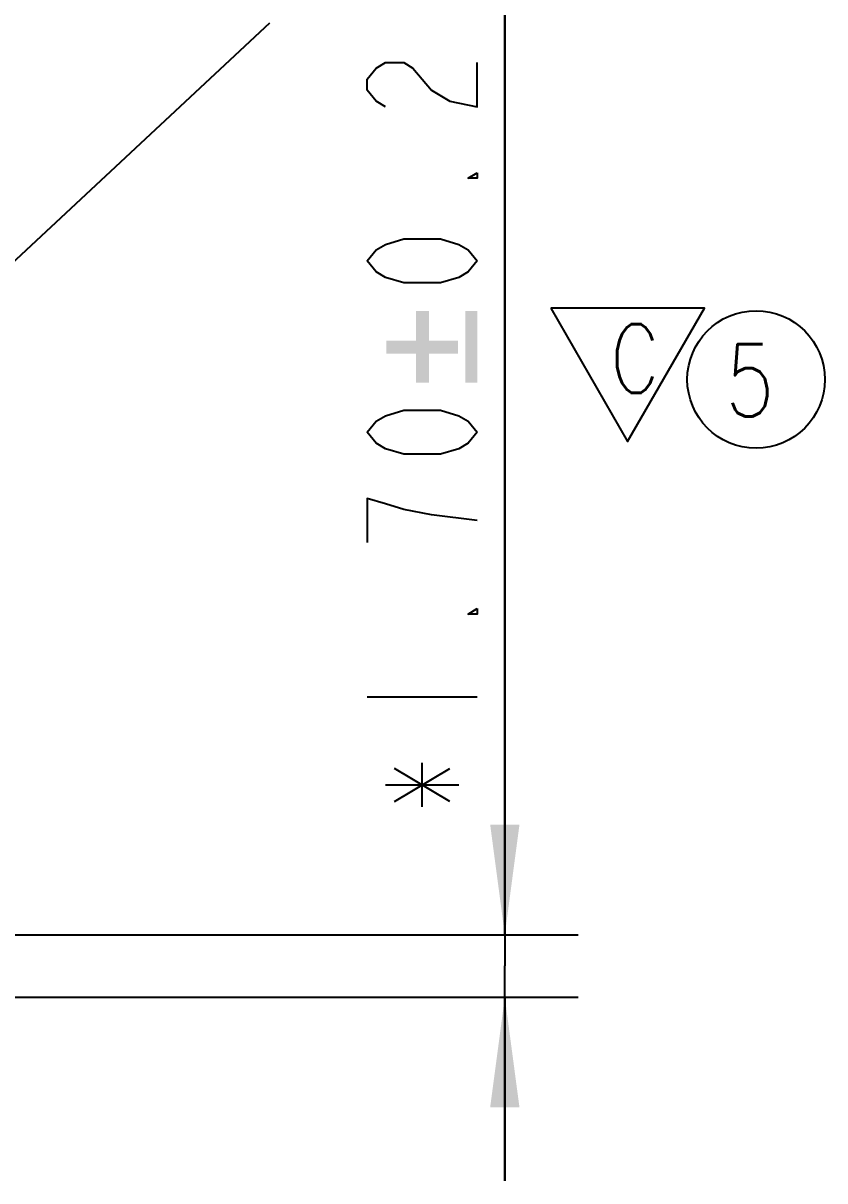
# Model space of a CAD drawing. Header units: millimetres. Extents: x 7 to 507, y -14 to 339.
# Drawn here: x 64.28 to 86.11, y 98.98 to 130.49 of the extents above; entities that cross this region are included whole.
import ezdxf
from ezdxf.enums import TextEntityAlignment as Align

# ---------------------------------------------------------------- set-up
doc = ezdxf.new("R2010")
doc.units = ezdxf.units.MM
doc.header["$LTSCALE"] = 23.1
doc.layers.get('0').update_dxf_attribs({"linetype": 'CONTINUOUS'})
doc.layers.add('備註', color=1, linetype='CONTINUOUS')
doc.layers.add('序號', color=1, linetype='CONTINUOUS')
doc.styles.get("Standard").update_dxf_attribs({"font": 'simplex.shx', "width": 0.8})
doc.dimstyles.new('DIMSTYLE_1', dxfattribs={"dimtxt": 3, "dimasz": 3, "dimexe": 2, "dimexo": 0.35, "dimgap": 0.75, "dimtad": 1, "dimdec": 3, "dimzin": 0, "dimdsep": 46, "dimtxsty": 'Standard', "dimcen": 0.09, "dimadec": 3, "dimazin": 0, "dimtp": 0.001, "dimtm": 0.001, "dimtfac": 1, "dimtdec": 3, "dimtofl": 0, "dimtmove": 0, "dimatfit": 3, "dimfxl": 0, "dimtolj": 1, "dimtzin": 0, "dimarcsym": 0})

# ---------------------------------------------------------------- blocks, each defined once
blk = doc.blocks.new('_FILLED')
at = {"color": 0, "linetype": 'ByBlock'}
blk.add_solid([(0, 0), (-1, 0.133), (-1, -0.133)], dxfattribs=at)
blk = doc.blocks.new('*D1617')
at = {"color": 2}
for p, q in [((77.395, 105.676), (77.395, 132.42)), ((77.395, 132.42), (77.395, 104.826)), ((53.468, 105.676), (76.645, 105.676)), ((76.645, 105.676), (79.395, 105.676)), ((77.395, 98.976), (77.395, 104.826)), ((58.618, 103.976), (76.645, 103.976)), ((76.645, 103.976), (79.395, 103.976)), ((77.395, 103.976), (77.395, 98.976))]:
    blk.add_line(p, q, dxfattribs=at)
at = {"color": 2, "xscale": 3, "yscale": 3, "zscale": 3}
for p, rotation in [((77.395, 105.676), 270), ((77.395, 103.976), 90)]:
    blk.add_blockref('_FILLED', p, dxfattribs=dict(at, rotation=rotation))

msp = doc.modelspace()

# ---------------------------------------------------------------- linework, layer by layer
at = {"color": 7}
msp.add_line((70.9881, 130.4934), (60.3582, 120.5808), dxfattribs=at)
at = {"color": 2}
for p, q in [((73.6453, 112.1558), (76.6453, 112.1558)), ((75.1453, 109.1558), (75.1453, 110.3558)), ((75.8953, 109.3058), (74.3953, 110.2058)), ((74.3953, 109.3058), (75.8953, 110.2058)), ((74.1453, 109.7558), (76.1453, 109.7558))]:
    msp.add_line(p, q, dxfattribs=at)
for points in [[(74.1453, 128.2196), (73.8953, 128.3696), (73.6453, 128.6696), (73.6453, 128.9696), (73.8953, 129.2696), (74.1453, 129.4196), (74.6453, 129.4196), (74.8953, 129.2696), (75.1453, 128.9696), (75.3953, 128.6696), (75.8953, 128.3696), (76.6453, 128.2196), (76.6453, 129.4196)], [(76.6453, 126.4196), (76.6453, 126.2696), (76.3953, 126.2696), (76.6453, 126.4196)], [(76.6453, 124.0196), (76.3953, 123.7196), (76.1453, 123.5696), (75.6453, 123.4196), (74.6453, 123.4196), (74.1453, 123.5696), (73.8953, 123.7196), (73.6453, 124.0196), (73.8953, 124.3196), (74.1453, 124.4696), (74.6453, 124.6196), (75.6453, 124.6196), (76.1453, 124.4696), (76.3953, 124.3196), (76.6453, 124.0196)], [(76.6453, 119.3558), (76.3953, 119.0558), (76.1453, 118.9058), (75.6453, 118.7558), (74.6453, 118.7558), (74.1453, 118.9058), (73.8953, 119.0558), (73.6453, 119.3558), (73.8953, 119.6558), (74.1453, 119.8058), (74.6453, 119.9558), (75.6453, 119.9558), (76.1453, 119.8058), (76.3953, 119.6558), (76.6453, 119.3558)], [(76.6453, 116.9558), (75.3953, 117.1058), (74.6453, 117.2558), (74.1453, 117.4058), (73.6453, 117.5558), (73.6453, 116.3558)], [(76.6453, 114.5558), (76.6453, 114.4058), (76.3953, 114.4058), (76.6453, 114.5558)]]:
    msp.add_lwpolyline(points, dxfattribs=at)
for points in [[(74.9811, 121.8478), (74.9811, 122.658), (75.3315, 120.7091)], [(75.3315, 121.4974), (75.3315, 120.7091), (74.9811, 122.658)], [(75.3315, 121.8478), (75.3315, 121.4974), (74.9811, 122.658)], [(75.3315, 121.8478), (74.9811, 122.658), (75.3315, 122.658)], [(76.3169, 122.658), (76.6453, 120.7091), (76.3169, 120.7091)], [(76.6453, 120.7091), (76.3169, 122.658), (76.6453, 122.658)], [(74.1709, 121.8478), (74.9811, 121.4974), (74.1709, 121.4974)], [(74.9811, 121.4974), (74.1709, 121.8478), (74.9811, 121.8478)], [(74.9811, 121.4974), (74.9811, 121.8478), (75.3315, 120.7091)], [(75.3315, 121.8478), (76.1198, 121.4974), (75.3315, 121.4974)], [(76.1198, 121.4974), (75.3315, 121.8478), (76.1198, 121.8478)], [(74.9811, 121.4974), (75.3315, 120.7091), (74.9811, 120.7091)]]:
    msp.add_solid(points, dxfattribs=at)
at = {"layer": '備註'}
msp.add_lwpolyline([(78.6442, 122.7336), (80.7386, 119.106), (82.833, 122.7336)], close=True, dxfattribs=at)
at = {"layer": '序號'}
msp.add_circle((84.2339, 120.7934), 1.872, dxfattribs=at)

# ---------------------------------------------------------------- texts
at = {"layer": '備註', "insert": (80.2638, 122.2992), "char_height": 1.872, "width": 3.229967, "attachment_point": 1}
msp.add_mtext('C', dxfattribs=at)
at = {"layer": '序號', "width": 0.8}
msp.add_text('5', height=1.9656, dxfattribs=at).set_placement((84.0684, 120.7695), align=Align.MIDDLE_CENTER)

# ---------------------------------------------------------------- dimensions: what is measured, and where the dimension line sits
at = {"color": 2}
dim = msp.add_linear_dim(base=(77.3953, 105.6765), p1=(58.2681, 103.9765), p2=(53.1181, 105.6765), angle=90, text='*1.70{\\fSymbol_ASME;\\W1.0;±}0.20', dimstyle='DIMSTYLE_1', dxfattribs=at)
dim.commit()
dim.dimension.update_dxf_attribs({"geometry": '*D1617', "text_midpoint": (77.3953, 108.5558), "dimtype": 160})

doc.saveas('drawing.dxf')
